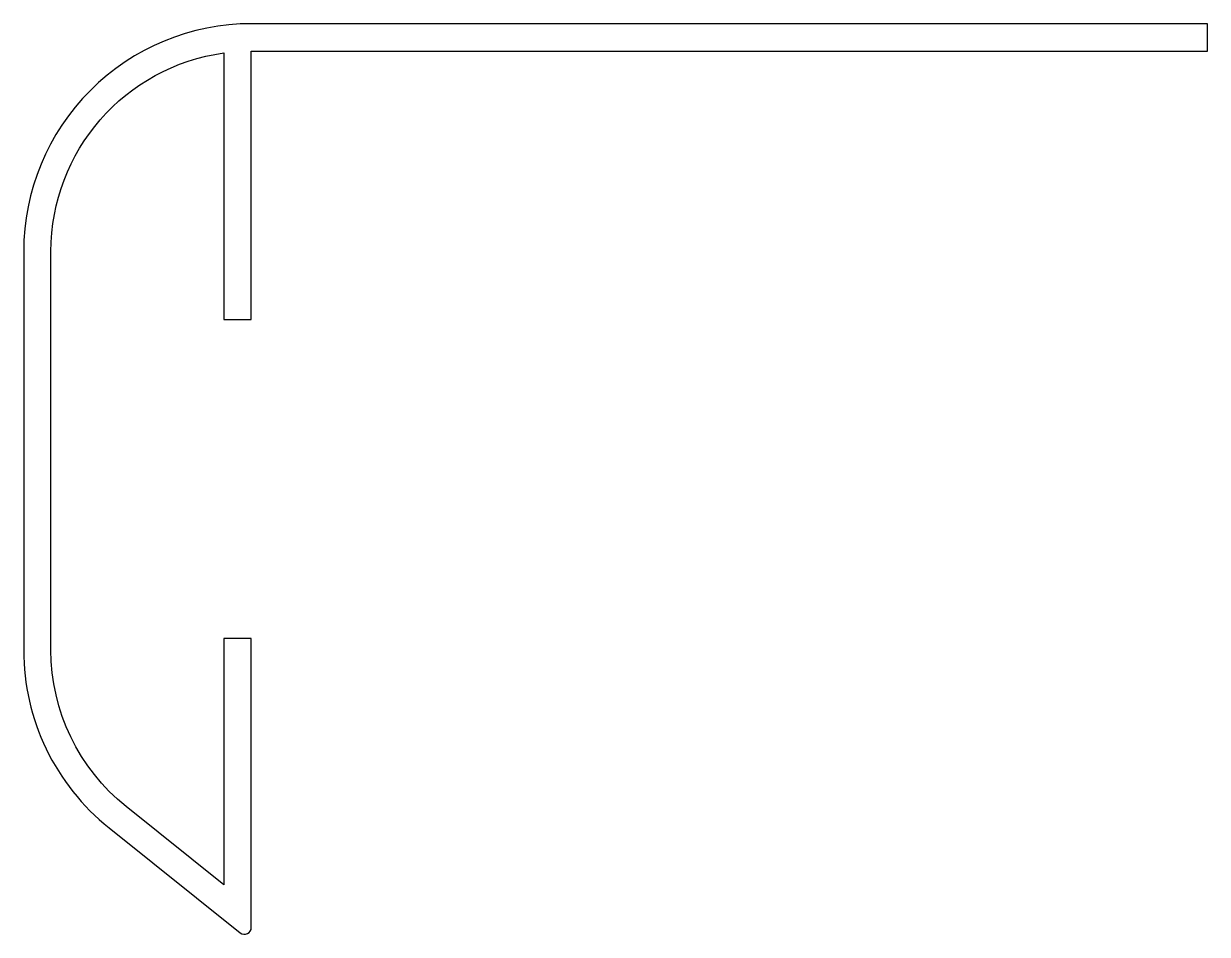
# Model space of a CAD drawing. Extents: x 941.7 to 993.7, y -34.3 to 5.7.
import ezdxf

# ---------------------------------------------------------------- set-up
doc = ezdxf.new("R2010")
doc.units = 0
doc.header["$LTSCALE"] = 15
doc.layers.get('0').update_dxf_attribs({"linetype": 'CONTINUOUS'})

msp = doc.modelspace()

# ---------------------------------------------------------------- linework, layer by layer
at = {"ltscale": 0.05}
msp.add_lwpolyline([(945.408, -29.649), (951.167, -34.257, 0.62888), (951.655, -34.022), (951.655, -21.325), (950.455, -21.325), (950.455, -32.15), (946.157, -28.712, -0.227838), (942.855, -21.84), (942.855, -4.325, -0.374693), (950.455, 4.393), (950.455, -7.325), (951.655, -7.325), (951.655, 4.475), (993.655, 4.475), (993.655, 5.675), (951.655, 5.675, 0.414214), (941.655, -4.325), (941.655, -21.84, 0.227838)], format="xyb", close=True, dxfattribs=at)

doc.saveas('drawing.dxf')
